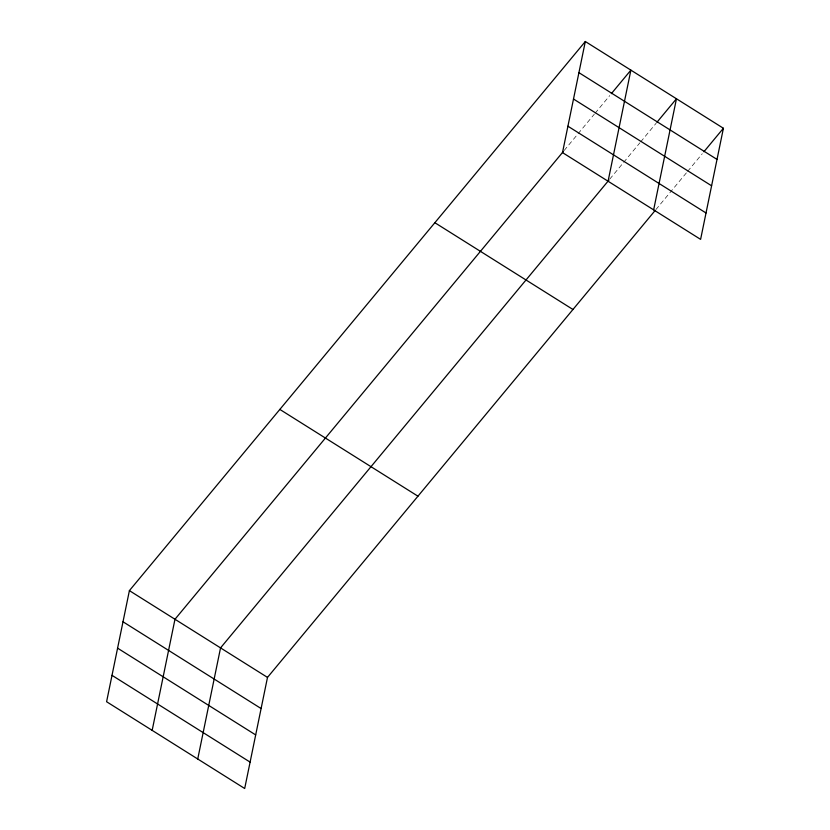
<?xml version="1.0" encoding="UTF-8"?>
<svg xmlns="http://www.w3.org/2000/svg" width="830" height="830" viewBox="0 0 830 830"><rect width="100%" height="100%" fill="white"/><g stroke="black" fill="none" stroke-linecap="round" stroke-linejoin="round"><path stroke-width="0.62" stroke-dasharray="4.15 3.11" d="M564.192 150.458L594.29 114.208M595.1 113.233L609.739 95.606M609.77 179.093L639.857 142.843M640.677 141.868L656.125 123.255M655.908 209.575L686.815 172.35M687.624 171.374L702.263 153.737"/><path stroke-width="1.25" d="M585.316 41.5L562.501 152.596L700.603 239.372L723.407 128.266L585.316 41.5L129.397 590.628L106.593 701.734L244.684 788.5L267.499 677.404L655.098 210.55M152.16 730.369L174.974 619.263L563.383 151.434M197.737 758.994L220.541 647.898L608.961 180.069M608.079 181.231L630.883 70.135L611.368 93.645M653.646 209.866L676.46 98.77L656.935 122.28M703.892 151.776L723.407 128.266M578.915 72.646L717.016 159.412M573.499 99.029L711.601 185.796M567.928 126.212L706.019 212.988M434.858 222.71L572.959 309.486M279.845 409.418L417.947 496.184M129.397 590.628L267.499 677.404M123.006 621.774L261.097 708.54M117.59 648.157L255.682 734.924M112.008 675.34L250.1 762.116"/></g></svg>
